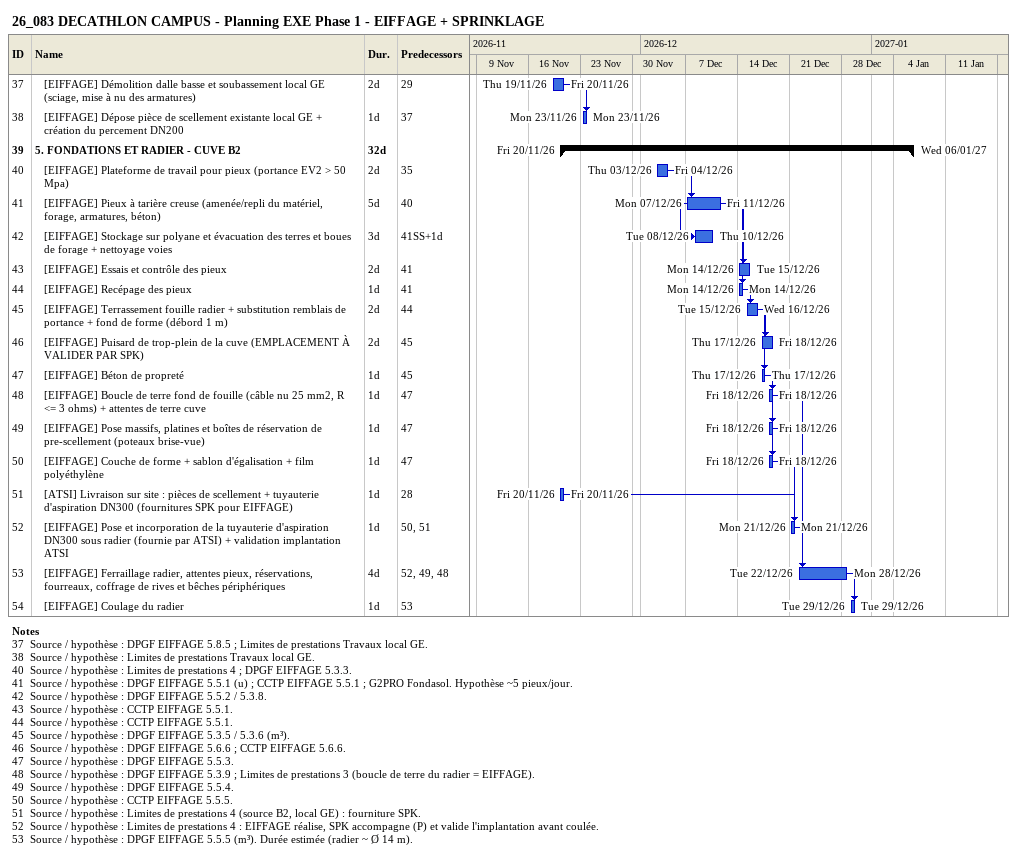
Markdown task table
26_083 DECATHLON CAMPUS - Planning EXE Phase 1 - EIFFAGE + SPRINKLAGE

| ID | Level | Task | Duration | Start | Finish | Predecessors |
|---|---|---|---|---|---|---|
| 37 | 2 | [EIFFAGE] Démolition dalle basse et soubassement local GE (sciage, mise à nu des armatures) | 2d | 2026-11-19 | 2026-11-20 | 29 |
| 38 | 2 | [EIFFAGE] Dépose pièce de scellement existante local GE + création du percement DN200 | 1d | 2026-11-23 | 2026-11-23 | 37 |
| 39 | 1 | **5. FONDATIONS ET RADIER - CUVE B2** | 32d | 2026-11-20 | 2027-01-06 |  |
| 40 | 2 | [EIFFAGE] Plateforme de travail pour pieux (portance EV2 > 50 Mpa) | 2d | 2026-12-03 | 2026-12-04 | 35 |
| 41 | 2 | [EIFFAGE] Pieux à tarière creuse (amenée/repli du matériel, forage, armatures, béton) | 5d | 2026-12-07 | 2026-12-11 | 40 |
| 42 | 2 | [EIFFAGE] Stockage sur polyane et évacuation des terres et boues de forage + nettoyage voies | 3d | 2026-12-08 | 2026-12-10 | 41SS+1d |
| 43 | 2 | [EIFFAGE] Essais et contrôle des pieux | 2d | 2026-12-14 | 2026-12-15 | 41 |
| 44 | 2 | [EIFFAGE] Recépage des pieux | 1d | 2026-12-14 | 2026-12-14 | 41 |
| 45 | 2 | [EIFFAGE] Terrassement fouille radier + substitution remblais de portance + fond de forme (débord 1 m) | 2d | 2026-12-15 | 2026-12-16 | 44 |
| 46 | 2 | [EIFFAGE] Puisard de trop-plein de la cuve (EMPLACEMENT À VALIDER PAR SPK) | 2d | 2026-12-17 | 2026-12-18 | 45 |
| 47 | 2 | [EIFFAGE] Béton de propreté | 1d | 2026-12-17 | 2026-12-17 | 45 |
| 48 | 2 | [EIFFAGE] Boucle de terre fond de fouille (câble nu 25 mm2, R <= 3 ohms) + attentes de terre cuve | 1d | 2026-12-18 | 2026-12-18 | 47 |
| 49 | 2 | [EIFFAGE] Pose massifs, platines et boîtes de réservation de pre-scellement (poteaux brise-vue) | 1d | 2026-12-18 | 2026-12-18 | 47 |
| 50 | 2 | [EIFFAGE] Couche de forme + sablon d'égalisation + film polyéthylène | 1d | 2026-12-18 | 2026-12-18 | 47 |
| 51 | 2 | [ATSI] Livraison sur site : pièces de scellement + tuyauterie d'aspiration DN300 (fournitures SPK pour EIFFAGE) | 1d | 2026-11-20 | 2026-11-20 | 28 |
| 52 | 2 | [EIFFAGE] Pose et incorporation de la tuyauterie d'aspiration DN300 sous radier (fournie par ATSI) + validation implantation ATSI | 1d | 2026-12-21 | 2026-12-21 | 50, 51 |
| 53 | 2 | [EIFFAGE] Ferraillage radier, attentes pieux, réservations, fourreaux, coffrage de rives et bêches périphériques | 4d | 2026-12-22 | 2026-12-28 | 52, 49, 48 |
| 54 | 2 | [EIFFAGE] Coulage du radier | 1d | 2026-12-29 | 2026-12-29 | 53 |

Notes
- 37: Source / hypothèse : DPGF EIFFAGE 5.8.5 ; Limites de prestations Travaux local GE.
- 38: Source / hypothèse : Limites de prestations Travaux local GE.
- 40: Source / hypothèse : Limites de prestations 4 ; DPGF EIFFAGE 5.3.3.
- 41: Source / hypothèse : DPGF EIFFAGE 5.5.1 (u) ; CCTP EIFFAGE 5.5.1 ; G2PRO Fondasol. Hypothèse ~5 pieux/jour.
- 42: Source / hypothèse : DPGF EIFFAGE 5.5.2 / 5.3.8.
- 43: Source / hypothèse : CCTP EIFFAGE 5.5.1.
- 44: Source / hypothèse : CCTP EIFFAGE 5.5.1.
- 45: Source / hypothèse : DPGF EIFFAGE 5.3.5 / 5.3.6 (m³).
- 46: Source / hypothèse : DPGF EIFFAGE 5.6.6 ; CCTP EIFFAGE 5.6.6.
- 47: Source / hypothèse : DPGF EIFFAGE 5.5.3.
- 48: Source / hypothèse : DPGF EIFFAGE 5.3.9 ; Limites de prestations 3 (boucle de terre du radier = EIFFAGE).
- 49: Source / hypothèse : DPGF EIFFAGE 5.5.4.
- 50: Source / hypothèse : CCTP EIFFAGE 5.5.5.
- 51: Source / hypothèse : Limites de prestations 4 (source B2, local GE) : fourniture SPK.
- 52: Source / hypothèse : Limites de prestations 4 : EIFFAGE réalise, SPK accompagne (P) et valide l'implantation avant coulée.
- 53: Source / hypothèse : DPGF EIFFAGE 5.5.5 (m³). Durée estimée (radier ~ Ø 14 m).
